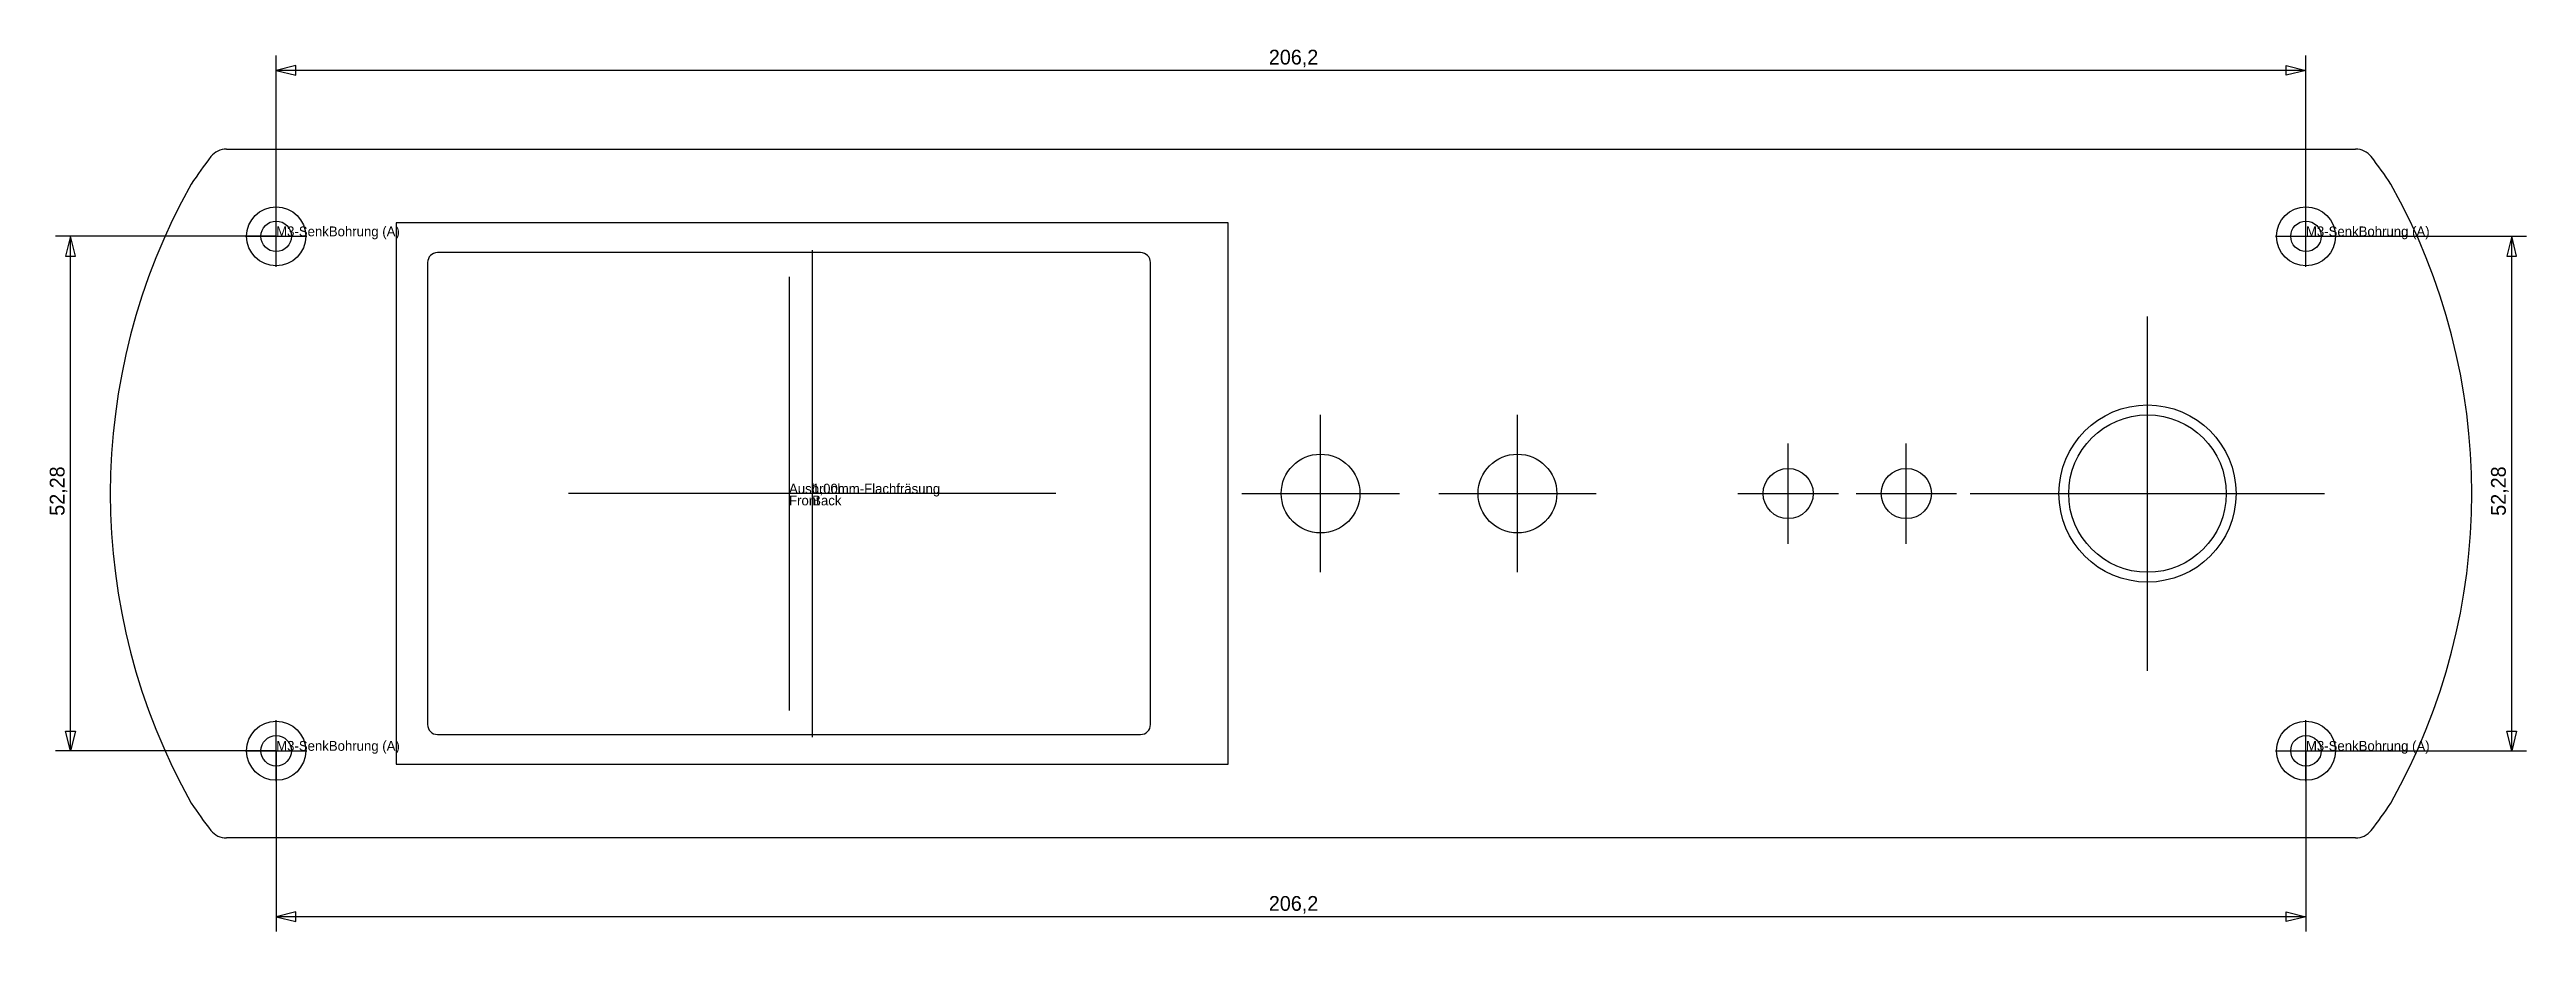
# Model space of a CAD drawing. Extents: x -126 to 126, y -44 to 45.
import ezdxf

# ---------------------------------------------------------------- set-up
doc = ezdxf.new("R2010")
doc.units = 0
doc.layers.add('Docu', color=11, linetype='CONTINUOUS')
doc.layers.add('Plan', color=253, linetype='CONTINUOUS')

msp = doc.modelspace()

# ---------------------------------------------------------------- linework, layer by layer
at = {"layer": 'Docu'}
for p, q in [((-103.099999, 26.14), (-103.099999, 44.5)), ((-101.099999, 43.5), (-103.099999, 43)), ((103.100001, 43), (-103.099999, 43)), ((-103.099999, 43), (-101.099999, 42.5)), ((-101.099999, 42.5), (-101.099999, 43.5)), ((101.100001, 42.5), (101.100001, 43.5)), ((101.100001, 43.5), (103.100001, 43)), ((103.100001, 43), (101.100001, 42.5)), ((103.100001, 26.14), (103.100001, 44.5)), ((-103.099999, 23.04), (-103.099999, 29.24)), ((103.100001, 23.04), (103.100001, 29.24)), ((-103.099999, 26.14), (-125.5, 26.14)), ((-124, 26.14), (-124.5, 24.14)), ((-124, -26.14), (-124, 26.14)), ((-123.5, 24.14), (-124, 26.14)), ((-106.199999, 26.14), (-99.999999, 26.14)), ((100.000001, 26.14), (106.200001, 26.14)), ((103.100001, 26.14), (125.5, 26.14)), ((124, 26.14), (123.5, 24.14)), ((124, -26.14), (124, 26.14)), ((124.5, 24.14), (124, 26.14)), ((-124.5, 24.14), (-123.5, 24.14)), ((-48.65, 24.75), (-48.65, -24.75)), ((123.5, 24.14), (124.5, 24.14)), ((-51, 22.032), (-51, -22.032)), ((87, -18), (87, 18)), ((87, -16), (87, 16)), ((3, -8), (3, 8)), ((23, -8), (23, 8)), ((50.5, -5.1), (50.5, 5.1)), ((62.5, -5.1), (62.5, 5.1)), ((-23.9, 0), (-73.4, 0)), ((-28.968, 0), (-73.032, 0)), ((-5, 0), (11, 0)), ((15, 0), (31, 0)), ((45.4, 0), (55.6, 0)), ((57.4, 0), (67.6, 0)), ((69, 0), (105, 0)), ((71, 0), (103, 0)), ((-124, -26.14), (-124.5, -24.14)), ((-124.5, -24.14), (-123.5, -24.14)), ((-123.5, -24.14), (-124, -26.14)), ((-103.099999, -29.24), (-103.099999, -23.04)), ((103.100001, -29.24), (103.100001, -23.04)), ((124, -26.14), (123.5, -24.14)), ((123.5, -24.14), (124.5, -24.14)), ((124.5, -24.14), (124, -26.14)), ((-103.099999, -26.14), (-125.5, -26.14)), ((-106.199999, -26.14), (-99.999999, -26.14)), ((-103.099999, -26.14), (-103.099999, -44.5)), ((100.000001, -26.14), (106.200001, -26.14)), ((103.100001, -26.14), (103.100001, -44.5)), ((103.100001, -26.14), (125.5, -26.14)), ((-101.099999, -42.5), (-103.099999, -43)), ((-101.099999, -43.5), (-101.099999, -42.5)), ((101.100001, -43.5), (101.100001, -42.5)), ((101.100001, -42.5), (103.100001, -43)), ((103.100001, -43), (-103.099999, -43)), ((-103.099999, -43), (-101.099999, -43.5)), ((103.100001, -43), (101.100001, -43.5))]:
    msp.add_line(p, q, dxfattribs=at)
at = {"layer": 'Plan'}
for p, q in [((-108.148714, 35), (108.148715, 35)), ((-6.4, 27.5), (-90.9, 27.5)), ((-90.9, 27.5), (-90.9, -27.5)), ((-6.4, -27.5), (-6.4, 27.5)), ((-87.72, 23.48), (-87.72, -23.48)), ((-15.28, 24.48), (-86.72, 24.48)), ((-14.28, -23.48), (-14.28, 23.48)), ((-86.72, -24.48), (-15.28, -24.48)), ((-90.9, -27.5), (-6.4, -27.5)), ((108.148715, -35), (-108.148714, -35))]:
    msp.add_line(p, q, dxfattribs=at)
for centre, radius in [((-103.099999, 26.14), 3), ((-103.099999, 26.14), 1.55), ((103.100001, 26.14), 3), ((103.100001, 26.14), 1.55), ((87, 0), 9), ((87, 0), 8), ((3, 0), 4), ((23, 0), 4), ((50.5, 0), 2.55), ((62.5, 0), 2.55), ((-103.099999, -26.14), 3), ((-103.099999, -26.14), 1.55), ((103.100001, -26.14), 3), ((103.100001, -26.14), 1.55)]:
    msp.add_circle(centre, radius, dxfattribs=at)
for centre, radius, start, end in [((-78.847477, 10), 39.25, 141.87, 146.877), ((-108.148714, 33), 2, 90, 141.87), ((108.148715, 33), 2, 38.13, 90), ((78.847478, 10), 39.25, 33.123, 38.13), ((-55.756911, 0), 64.193088, 150.667, 209.333), ((55.756912, 0), 64.193088, 330.667, 29.333), ((-90.9, 27.5), 0, 90, 180), ((-6.4, 27.5), 0, 0, 90), ((-86.72, 23.48), 1, 90, 180), ((-15.28, 23.48), 1, 0, 90), ((-86.72, -23.48), 1, 180, 270), ((-15.28, -23.48), 1, 270, 0), ((-90.9, -27.5), 0, 180, 270), ((-6.4, -27.5), 0, 270, 0), ((-78.847477, -10), 39.25, 213.123, 218.13), ((78.847478, -10), 39.25, 321.87, 326.877), ((-108.148714, -33), 2, 218.13, 270), ((108.148715, -33), 2, 270, 321.87)]:
    msp.add_arc(centre, radius, start, end, dxfattribs=at)

# ---------------------------------------------------------------- texts
at = {"layer": 'Docu'}
for s, height, p in [('206,2', 1.5, (-2.257499, 43.6)), ('M3-SenkBohrung (A)', 1, (-103.099999, 26.14)), ('M3-SenkBohrung (A)', 1, (103.100001, 26.14)), ('Ausbruch', 1, (-51, 0)), ('1,00mm-Flachfräsung', 1, (-48.65, 0)), ('Front', 1, (-51, -1.2)), ('Back', 1, (-48.65, -1.2)), ('M3-SenkBohrung (A)', 1, (-103.099999, -26.14)), ('M3-SenkBohrung (A)', 1, (103.100001, -26.14)), ('206,2', 1.5, (-2.257499, -42.4))]:
    msp.add_text(s, height=height, dxfattribs=at).set_placement(p)
for p in [(-124.6, -2.2575), (123.4, -2.2575)]:
    msp.add_text('52,28', height=1.5, rotation=90, dxfattribs=at).set_placement(p)

doc.saveas('drawing.dxf')
